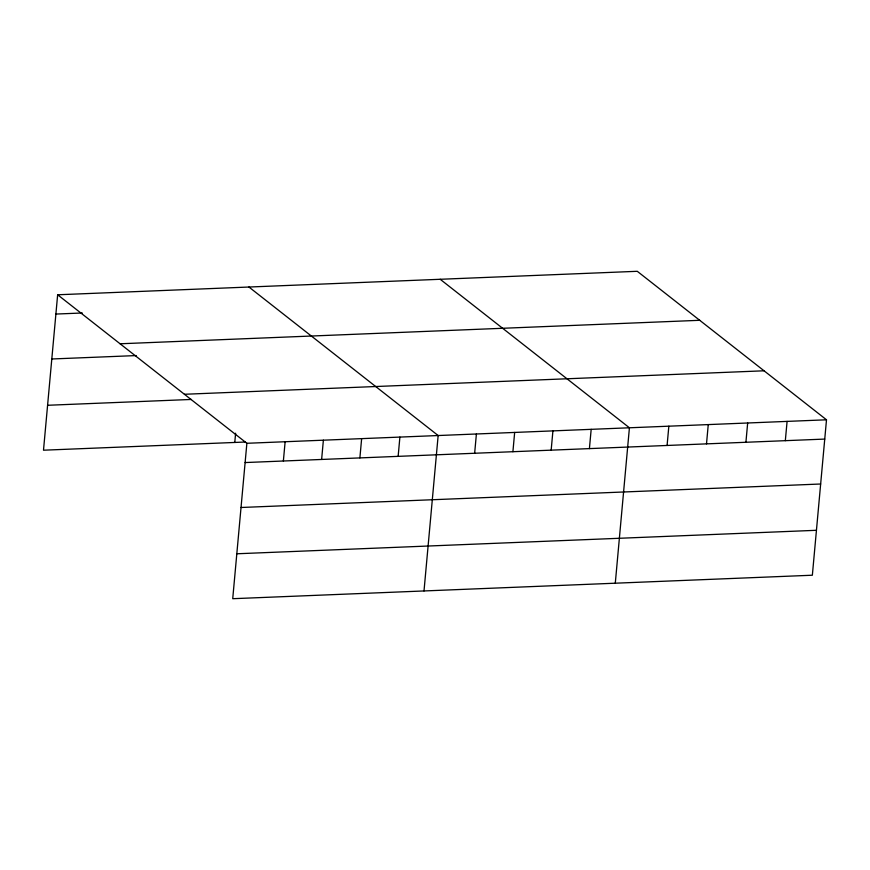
<?xml version="1.0" encoding="UTF-8"?>
<svg xmlns="http://www.w3.org/2000/svg" width="870" height="870" viewBox="0 0 870 870"><rect width="100%" height="100%" fill="white"/><g stroke="black" fill="none" stroke-linecap="round" stroke-linejoin="round"><path stroke-width="1.3" d="M57.648 294.778L246.873 443.287L232.725 598.701L812.352 575.222L826.5 419.797L637.275 271.299L57.648 294.778L43.5 450.203L245.329 442.025M234.78 442.449L235.618 433.206M283.37 461.013L285.132 441.732M321.628 459.458L323.379 440.187M359.886 457.914L361.637 438.632M398.145 456.358L399.895 437.088M424.005 590.958L438.154 435.533L248.918 287.024M474.65 453.259L476.401 433.978M512.908 451.715L514.659 432.433M551.167 450.16L552.918 430.878M589.414 448.615L591.176 429.334M615.286 583.204L629.423 427.779L440.198 279.281M667.083 445.462L668.845 426.191M706.505 443.863L708.256 424.593M745.916 442.275L747.667 422.994M785.327 440.677L787.089 421.395M55.887 314.059L82.269 312.993M120.093 343.78L699.719 320.301M51.798 358.984L136.231 355.569M184.429 394.273L764.056 370.794M47.589 405.279L191.378 399.45M246.873 443.287L826.5 419.797M245.122 462.557L824.749 439.078M241.033 507.493L820.66 484.003M236.814 553.777L816.441 530.298"/></g></svg>
